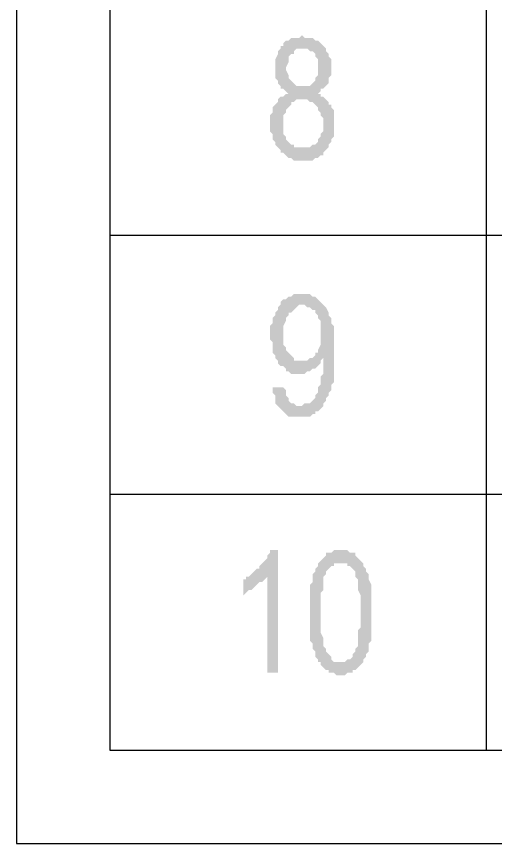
# Model space of a CAD drawing. Header units: inches. Extents: x 1387 to 2676, y -3005 to -2136.
# Drawn here: x 2554.264 to 2555.76, y -2154.737 to -2152.153 of the extents above; entities that cross this region are included whole.
import ezdxf

# ---------------------------------------------------------------- set-up
doc = ezdxf.new("R2010")
doc.units = ezdxf.units.IN
doc.header["$MEASUREMENT"] = 0
doc.layers.add('SAZE_DRAWINGS', color=7, linetype='Continuous')

msp = doc.modelspace()

# ---------------------------------------------------------------- hatches: boundary and pattern name
at = {"layer": 'SAZE_DRAWINGS'}
for points in [[(2555.155257, -2152.212061), (2555.155257, -2152.212061), (2555.146924, -2152.220394), (2555.121924, -2152.220394), (2555.11359, -2152.228728), (2555.105257, -2152.228728), (2555.096924, -2152.237061), (2555.096924, -2152.245394), (2555.08859, -2152.245394), (2555.08859, -2152.253728), (2555.080257, -2152.262061), (2555.080257, -2152.270394), (2555.071924, -2152.287061), (2555.071924, -2152.295394), (2555.071924, -2152.303728), (2555.071924, -2152.312061), (2555.071924, -2152.320394), (2555.071924, -2152.337061), (2555.071924, -2152.345394), (2555.080257, -2152.353728), (2555.080257, -2152.362061), (2555.080257, -2152.362061), (2555.08859, -2152.370394), (2555.08859, -2152.378728), (2555.096924, -2152.378728), (2555.105257, -2152.387061), (2555.11359, -2152.395394), (2555.11359, -2152.395394), (2555.105257, -2152.395394), (2555.096924, -2152.403728), (2555.08859, -2152.403728), (2555.080257, -2152.412061), (2555.080257, -2152.420394), (2555.071924, -2152.428728), (2555.071924, -2152.428728), (2555.06359, -2152.437061), (2555.06359, -2152.445394), (2555.06359, -2152.453728), (2555.055257, -2152.462061), (2555.055257, -2152.478728), (2555.055257, -2152.487061), (2555.055257, -2152.495394), (2555.055257, -2152.512061), (2555.06359, -2152.520394), (2555.06359, -2152.528728), (2555.06359, -2152.537061), (2555.071924, -2152.545394), (2555.071924, -2152.553728), (2555.080257, -2152.562061), (2555.08859, -2152.570394), (2555.155257, -2152.562061), (2555.146924, -2152.562061), (2555.13859, -2152.562061), (2555.130257, -2152.562061), (2555.130257, -2152.553728), (2555.121924, -2152.553728), (2555.11359, -2152.545394), (2555.105257, -2152.537061), (2555.105257, -2152.528728), (2555.096924, -2152.520394), (2555.096924, -2152.512061), (2555.096924, -2152.495394), (2555.096924, -2152.487061), (2555.096924, -2152.478728), (2555.096924, -2152.470394), (2555.096924, -2152.462061), (2555.105257, -2152.453728), (2555.105257, -2152.445394), (2555.11359, -2152.437061), (2555.121924, -2152.428728), (2555.121924, -2152.420394), (2555.130257, -2152.420394), (2555.13859, -2152.412061), (2555.146924, -2152.412061), (2555.155257, -2152.412061), (2555.230257, -2152.412061), (2555.221924, -2152.403728), (2555.21359, -2152.403728), (2555.21359, -2152.395394), (2555.196924, -2152.395394), (2555.205257, -2152.395394), (2555.21359, -2152.387061), (2555.21359, -2152.378728), (2555.221924, -2152.378728), (2555.155257, -2152.370394), (2555.155257, -2152.370394), (2555.146924, -2152.370394), (2555.13859, -2152.370394), (2555.130257, -2152.362061), (2555.121924, -2152.353728), (2555.121924, -2152.353728), (2555.11359, -2152.345394), (2555.11359, -2152.337061), (2555.105257, -2152.320394), (2555.105257, -2152.312061), (2555.105257, -2152.312061), (2555.11359, -2152.295394), (2555.11359, -2152.287061), (2555.11359, -2152.278728), (2555.121924, -2152.270394), (2555.130257, -2152.270394), (2555.130257, -2152.262061), (2555.13859, -2152.253728), (2555.146924, -2152.253728), (2555.155257, -2152.253728), (2555.230257, -2152.253728), (2555.221924, -2152.245394), (2555.221924, -2152.245394), (2555.21359, -2152.237061), (2555.205257, -2152.228728), (2555.196924, -2152.228728), (2555.18859, -2152.220394), (2555.180257, -2152.220394), (2555.171924, -2152.220394), (2555.16359, -2152.220394)], [(2555.230257, -2152.253728), (2555.155257, -2152.253728), (2555.171924, -2152.253728), (2555.180257, -2152.262061), (2555.18859, -2152.262061), (2555.196924, -2152.270394), (2555.196924, -2152.278728), (2555.205257, -2152.287061), (2555.205257, -2152.295394), (2555.205257, -2152.303728), (2555.205257, -2152.312061), (2555.205257, -2152.320394), (2555.205257, -2152.328728), (2555.205257, -2152.337061), (2555.196924, -2152.345394), (2555.196924, -2152.353728), (2555.18859, -2152.362061), (2555.180257, -2152.370394), (2555.171924, -2152.370394), (2555.16359, -2152.370394), (2555.155257, -2152.370394), (2555.221924, -2152.378728), (2555.230257, -2152.370394), (2555.23859, -2152.362061), (2555.23859, -2152.353728), (2555.23859, -2152.345394), (2555.246924, -2152.337061), (2555.246924, -2152.328728), (2555.246924, -2152.312061), (2555.246924, -2152.312061), (2555.246924, -2152.295394), (2555.246924, -2152.287061), (2555.23859, -2152.278728), (2555.23859, -2152.270394), (2555.230257, -2152.262061)], [(2555.230257, -2152.412061), (2555.155257, -2152.412061), (2555.171924, -2152.412061), (2555.180257, -2152.420394), (2555.18859, -2152.420394), (2555.196924, -2152.428728), (2555.205257, -2152.437061), (2555.205257, -2152.445394), (2555.21359, -2152.453728), (2555.21359, -2152.462061), (2555.221924, -2152.470394), (2555.221924, -2152.478728), (2555.221924, -2152.487061), (2555.221924, -2152.495394), (2555.221924, -2152.512061), (2555.21359, -2152.520394), (2555.21359, -2152.528728), (2555.205257, -2152.537061), (2555.205257, -2152.545394), (2555.196924, -2152.553728), (2555.18859, -2152.553728), (2555.180257, -2152.562061), (2555.171924, -2152.562061), (2555.16359, -2152.562061), (2555.155257, -2152.562061), (2555.08859, -2152.570394), (2555.08859, -2152.578728), (2555.096924, -2152.578728), (2555.105257, -2152.587061), (2555.105257, -2152.587061), (2555.11359, -2152.595394), (2555.121924, -2152.595394), (2555.130257, -2152.603728), (2555.13859, -2152.603728), (2555.146924, -2152.603728), (2555.155257, -2152.603728), (2555.16359, -2152.603728), (2555.171924, -2152.603728), (2555.180257, -2152.603728), (2555.18859, -2152.603728), (2555.196924, -2152.595394), (2555.205257, -2152.595394), (2555.21359, -2152.587061), (2555.221924, -2152.587061), (2555.221924, -2152.578728), (2555.230257, -2152.570394), (2555.23859, -2152.562061), (2555.23859, -2152.553728), (2555.246924, -2152.545394), (2555.246924, -2152.537061), (2555.255257, -2152.528728), (2555.255257, -2152.520394), (2555.255257, -2152.512061), (2555.255257, -2152.503728), (2555.255257, -2152.487061), (2555.255257, -2152.487061), (2555.255257, -2152.478728), (2555.255257, -2152.462061), (2555.255257, -2152.453728), (2555.255257, -2152.445394), (2555.246924, -2152.437061), (2555.246924, -2152.428728), (2555.23859, -2152.428728), (2555.23859, -2152.420394)], [(2555.155257, -2153.020394), (2555.155257, -2153.020394), (2555.130257, -2153.020394), (2555.121924, -2153.028728), (2555.11359, -2153.028728), (2555.105257, -2153.037061), (2555.096924, -2153.037061), (2555.08859, -2153.045394), (2555.08859, -2153.053728), (2555.155257, -2153.053728), (2555.16359, -2153.053728), (2555.171924, -2153.062061), (2555.180257, -2153.062061), (2555.18859, -2153.070394), (2555.196924, -2153.070394), (2555.196924, -2153.078728), (2555.205257, -2153.087061), (2555.205257, -2153.095394), (2555.21359, -2153.103728), (2555.21359, -2153.112061), (2555.21359, -2153.120394), (2555.21359, -2153.128728), (2555.21359, -2153.145394), (2555.21359, -2153.153728), (2555.21359, -2153.162061), (2555.21359, -2153.170394), (2555.21359, -2153.178728), (2555.205257, -2153.195394), (2555.205257, -2153.203728), (2555.196924, -2153.203728), (2555.196924, -2153.212061), (2555.18859, -2153.220394), (2555.221924, -2153.220394), (2555.221924, -2153.228728), (2555.221924, -2153.237061), (2555.221924, -2153.245394), (2555.221924, -2153.253728), (2555.221924, -2153.270394), (2555.21359, -2153.278728), (2555.21359, -2153.287061), (2555.21359, -2153.295394), (2555.21359, -2153.303728), (2555.205257, -2153.312061), (2555.205257, -2153.320394), (2555.205257, -2153.328728), (2555.196924, -2153.337061), (2555.196924, -2153.345394), (2555.18859, -2153.353728), (2555.180257, -2153.362061), (2555.171924, -2153.362061), (2555.16359, -2153.362061), (2555.155257, -2153.370394), (2555.146924, -2153.370394), (2555.221924, -2153.370394), (2555.221924, -2153.362061), (2555.230257, -2153.353728), (2555.230257, -2153.345394), (2555.23859, -2153.337061), (2555.23859, -2153.328728), (2555.246924, -2153.320394), (2555.246924, -2153.320394), (2555.246924, -2153.312061), (2555.246924, -2153.303728), (2555.255257, -2153.295394), (2555.255257, -2153.278728), (2555.255257, -2153.270394), (2555.255257, -2153.262061), (2555.255257, -2153.253728), (2555.255257, -2153.237061), (2555.255257, -2153.228728), (2555.255257, -2153.212061), (2555.255257, -2153.203728), (2555.255257, -2153.195394), (2555.255257, -2153.187061), (2555.255257, -2153.170394), (2555.255257, -2153.162061), (2555.255257, -2153.145394), (2555.255257, -2153.137061), (2555.255257, -2153.128728), (2555.255257, -2153.120394), (2555.246924, -2153.112061), (2555.246924, -2153.103728), (2555.246924, -2153.095394), (2555.246924, -2153.095394), (2555.23859, -2153.087061), (2555.23859, -2153.078728), (2555.230257, -2153.062061), (2555.230257, -2153.062061), (2555.221924, -2153.053728), (2555.21359, -2153.045394), (2555.205257, -2153.037061), (2555.205257, -2153.037061), (2555.196924, -2153.028728), (2555.18859, -2153.028728), (2555.180257, -2153.020394), (2555.171924, -2153.020394), (2555.16359, -2153.020394)], [(2555.08859, -2153.053728), (2555.080257, -2153.062061), (2555.080257, -2153.070394), (2555.071924, -2153.078728), (2555.071924, -2153.087061), (2555.06359, -2153.095394), (2555.06359, -2153.103728), (2555.06359, -2153.112061), (2555.055257, -2153.120394), (2555.055257, -2153.137061), (2555.055257, -2153.145394), (2555.055257, -2153.153728), (2555.055257, -2153.162061), (2555.06359, -2153.170394), (2555.06359, -2153.187061), (2555.06359, -2153.195394), (2555.06359, -2153.203728), (2555.071924, -2153.212061), (2555.071924, -2153.220394), (2555.080257, -2153.228728), (2555.080257, -2153.237061), (2555.155257, -2153.228728), (2555.146924, -2153.228728), (2555.13859, -2153.228728), (2555.130257, -2153.228728), (2555.130257, -2153.220394), (2555.121924, -2153.212061), (2555.11359, -2153.203728), (2555.11359, -2153.203728), (2555.105257, -2153.195394), (2555.105257, -2153.187061), (2555.096924, -2153.178728), (2555.096924, -2153.170394), (2555.096924, -2153.162061), (2555.096924, -2153.145394), (2555.096924, -2153.137061), (2555.096924, -2153.128728), (2555.096924, -2153.120394), (2555.105257, -2153.103728), (2555.105257, -2153.095394), (2555.11359, -2153.087061), (2555.11359, -2153.078728), (2555.121924, -2153.078728), (2555.130257, -2153.070394), (2555.13859, -2153.062061), (2555.13859, -2153.062061), (2555.146924, -2153.053728), (2555.155257, -2153.053728)], [(2555.18859, -2153.220394), (2555.180257, -2153.220394), (2555.171924, -2153.228728), (2555.155257, -2153.228728), (2555.080257, -2153.237061), (2555.08859, -2153.245394), (2555.096924, -2153.245394), (2555.105257, -2153.253728), (2555.105257, -2153.262061), (2555.11359, -2153.262061), (2555.121924, -2153.270394), (2555.130257, -2153.270394), (2555.13859, -2153.270394), (2555.146924, -2153.270394), (2555.146924, -2153.270394), (2555.155257, -2153.270394), (2555.16359, -2153.270394), (2555.171924, -2153.262061), (2555.180257, -2153.262061), (2555.18859, -2153.253728), (2555.18859, -2153.253728), (2555.196924, -2153.253728), (2555.205257, -2153.245394), (2555.21359, -2153.237061), (2555.21359, -2153.228728), (2555.221924, -2153.220394)], [(2555.096924, -2153.312061), (2555.06359, -2153.312061), (2555.06359, -2153.328728), (2555.071924, -2153.337061), (2555.071924, -2153.353728), (2555.071924, -2153.362061), (2555.080257, -2153.370394), (2555.08859, -2153.378728), (2555.08859, -2153.378728), (2555.096924, -2153.387061), (2555.096924, -2153.387061), (2555.105257, -2153.395394), (2555.11359, -2153.403728), (2555.121924, -2153.403728), (2555.130257, -2153.403728), (2555.13859, -2153.403728), (2555.146924, -2153.403728), (2555.155257, -2153.403728), (2555.16359, -2153.403728), (2555.171924, -2153.403728), (2555.180257, -2153.403728), (2555.18859, -2153.395394), (2555.196924, -2153.395394), (2555.196924, -2153.387061), (2555.205257, -2153.387061), (2555.21359, -2153.378728), (2555.221924, -2153.370394), (2555.146924, -2153.370394), (2555.146924, -2153.370394), (2555.13859, -2153.370394), (2555.130257, -2153.362061), (2555.121924, -2153.362061), (2555.11359, -2153.353728), (2555.11359, -2153.345394), (2555.105257, -2153.337061), (2555.105257, -2153.328728), (2555.105257, -2153.320394)], [(2555.080257, -2153.820394), (2555.055257, -2153.820394), (2555.055257, -2153.828728), (2555.046924, -2153.837061), (2555.046924, -2153.845394), (2555.03859, -2153.853728), (2555.030257, -2153.862061), (2555.021924, -2153.870394), (2555.021924, -2153.878728), (2555.01359, -2153.878728), (2555.005257, -2153.887061), (2554.996924, -2153.895394), (2554.98859, -2153.903728), (2555.046924, -2153.903728), (2555.046924, -2154.203728), (2555.080257, -2154.203728)], [(2555.271924, -2153.820394), (2555.271924, -2153.820394), (2555.255257, -2153.820394), (2555.246924, -2153.828728), (2555.23859, -2153.828728), (2555.230257, -2153.828728), (2555.230257, -2153.837061), (2555.221924, -2153.845394), (2555.221924, -2153.845394), (2555.21359, -2153.853728), (2555.205257, -2153.862061), (2555.271924, -2153.862061), (2555.280257, -2153.862061), (2555.28859, -2153.862061), (2555.296924, -2153.862061), (2555.296924, -2153.870394), (2555.305257, -2153.870394), (2555.31359, -2153.878728), (2555.321924, -2153.887061), (2555.321924, -2153.895394), (2555.321924, -2153.895394), (2555.321924, -2153.903728), (2555.330257, -2153.912061), (2555.330257, -2153.920394), (2555.330257, -2153.928728), (2555.330257, -2153.937061), (2555.330257, -2153.945394), (2555.33859, -2153.962061), (2555.33859, -2153.970394), (2555.33859, -2153.987061), (2555.33859, -2154.003728), (2555.33859, -2154.012061), (2555.33859, -2154.020394), (2555.33859, -2154.028728), (2555.33859, -2154.045394), (2555.33859, -2154.062061), (2555.330257, -2154.070394), (2555.330257, -2154.087061), (2555.330257, -2154.095394), (2555.330257, -2154.103728), (2555.330257, -2154.112061), (2555.330257, -2154.120394), (2555.321924, -2154.128728), (2555.321924, -2154.137061), (2555.321924, -2154.137061), (2555.31359, -2154.145394), (2555.31359, -2154.153728), (2555.305257, -2154.162061), (2555.296924, -2154.162061), (2555.28859, -2154.170394), (2555.280257, -2154.170394), (2555.271924, -2154.170394), (2555.21359, -2154.170394), (2555.21359, -2154.178728), (2555.221924, -2154.187061), (2555.230257, -2154.195394), (2555.23859, -2154.195394), (2555.23859, -2154.203728), (2555.246924, -2154.203728), (2555.255257, -2154.203728), (2555.26359, -2154.212061), (2555.271924, -2154.212061), (2555.280257, -2154.212061), (2555.28859, -2154.212061), (2555.296924, -2154.203728), (2555.305257, -2154.203728), (2555.31359, -2154.203728), (2555.31359, -2154.195394), (2555.321924, -2154.195394), (2555.330257, -2154.187061), (2555.330257, -2154.187061), (2555.33859, -2154.178728), (2555.346924, -2154.170394), (2555.346924, -2154.162061), (2555.355257, -2154.153728), (2555.355257, -2154.145394), (2555.36359, -2154.137061), (2555.36359, -2154.120394), (2555.36359, -2154.120394), (2555.36359, -2154.112061), (2555.371924, -2154.103728), (2555.371924, -2154.095394), (2555.371924, -2154.087061), (2555.371924, -2154.070394), (2555.371924, -2154.062061), (2555.371924, -2154.053728), (2555.371924, -2154.037061), (2555.371924, -2154.028728), (2555.371924, -2154.012061), (2555.371924, -2154.012061), (2555.371924, -2153.995394), (2555.371924, -2153.987061), (2555.371924, -2153.970394), (2555.371924, -2153.962061), (2555.371924, -2153.953728), (2555.371924, -2153.945394), (2555.371924, -2153.937061), (2555.371924, -2153.928728), (2555.36359, -2153.912061), (2555.36359, -2153.903728), (2555.36359, -2153.895394), (2555.355257, -2153.887061), (2555.355257, -2153.878728), (2555.346924, -2153.870394), (2555.346924, -2153.862061), (2555.33859, -2153.853728), (2555.330257, -2153.845394), (2555.321924, -2153.837061), (2555.321924, -2153.828728), (2555.31359, -2153.828728), (2555.305257, -2153.828728), (2555.305257, -2153.828728), (2555.296924, -2153.820394), (2555.28859, -2153.820394)], [(2555.205257, -2153.862061), (2555.205257, -2153.870394), (2555.196924, -2153.878728), (2555.196924, -2153.887061), (2555.18859, -2153.895394), (2555.18859, -2153.903728), (2555.18859, -2153.912061), (2555.18859, -2153.920394), (2555.180257, -2153.928728), (2555.180257, -2153.937061), (2555.180257, -2153.945394), (2555.180257, -2153.953728), (2555.180257, -2153.970394), (2555.180257, -2153.978728), (2555.180257, -2153.987061), (2555.180257, -2154.003728), (2555.180257, -2154.012061), (2555.180257, -2154.020394), (2555.180257, -2154.037061), (2555.180257, -2154.045394), (2555.180257, -2154.062061), (2555.180257, -2154.070394), (2555.180257, -2154.087061), (2555.180257, -2154.095394), (2555.180257, -2154.103728), (2555.18859, -2154.112061), (2555.18859, -2154.120394), (2555.18859, -2154.128728), (2555.196924, -2154.137061), (2555.196924, -2154.145394), (2555.196924, -2154.153728), (2555.205257, -2154.162061), (2555.205257, -2154.170394), (2555.21359, -2154.170394), (2555.271924, -2154.170394), (2555.271924, -2154.170394), (2555.26359, -2154.170394), (2555.255257, -2154.170394), (2555.246924, -2154.162061), (2555.246924, -2154.153728), (2555.23859, -2154.145394), (2555.230257, -2154.137061), (2555.230257, -2154.137061), (2555.230257, -2154.128728), (2555.230257, -2154.128728), (2555.221924, -2154.120394), (2555.221924, -2154.112061), (2555.221924, -2154.103728), (2555.221924, -2154.095394), (2555.21359, -2154.078728), (2555.21359, -2154.070394), (2555.21359, -2154.053728), (2555.21359, -2154.045394), (2555.21359, -2154.028728), (2555.21359, -2154.012061), (2555.21359, -2154.003728), (2555.21359, -2153.995394), (2555.21359, -2153.978728), (2555.21359, -2153.962061), (2555.21359, -2153.953728), (2555.221924, -2153.945394), (2555.221924, -2153.937061), (2555.221924, -2153.920394), (2555.221924, -2153.912061), (2555.221924, -2153.903728), (2555.230257, -2153.895394), (2555.230257, -2153.895394), (2555.230257, -2153.887061), (2555.23859, -2153.878728), (2555.246924, -2153.870394), (2555.255257, -2153.870394), (2555.255257, -2153.862061), (2555.26359, -2153.862061), (2555.271924, -2153.862061)], [(2554.98859, -2153.903728), (2554.980257, -2153.903728), (2554.980257, -2153.912061), (2554.971924, -2153.912061), (2554.971924, -2153.962061), (2554.971924, -2153.962061), (2554.980257, -2153.953728), (2554.980257, -2153.953728), (2554.98859, -2153.945394), (2554.996924, -2153.945394), (2555.005257, -2153.937061), (2555.005257, -2153.937061), (2555.01359, -2153.928728), (2555.021924, -2153.920394), (2555.030257, -2153.920394), (2555.03859, -2153.912061), (2555.046924, -2153.903728)]]:
    msp.add_hatch(color=3, dxfattribs=at).paths.add_polyline_path(points)

# ---------------------------------------------------------------- linework, layer by layer
at = {"layer": 'SAZE_DRAWINGS', "color": 3}
for points in [[(2554.26359, -2144.520394), (2554.26359, -2154.737061)], [(2554.555257, -2144.820394), (2554.555257, -2154.445394)], [(2555.730257, -2144.820394), (2555.730257, -2154.445394)], [(2554.555257, -2152.837061), (2564.680257, -2152.837061)], [(2554.555257, -2153.645394), (2564.680257, -2153.645394)], [(2554.555257, -2154.445394), (2564.680257, -2154.445394)], [(2554.26359, -2154.737061), (2564.971924, -2154.737061)]]:
    msp.add_lwpolyline(points, dxfattribs=at)

doc.saveas('drawing.dxf')
